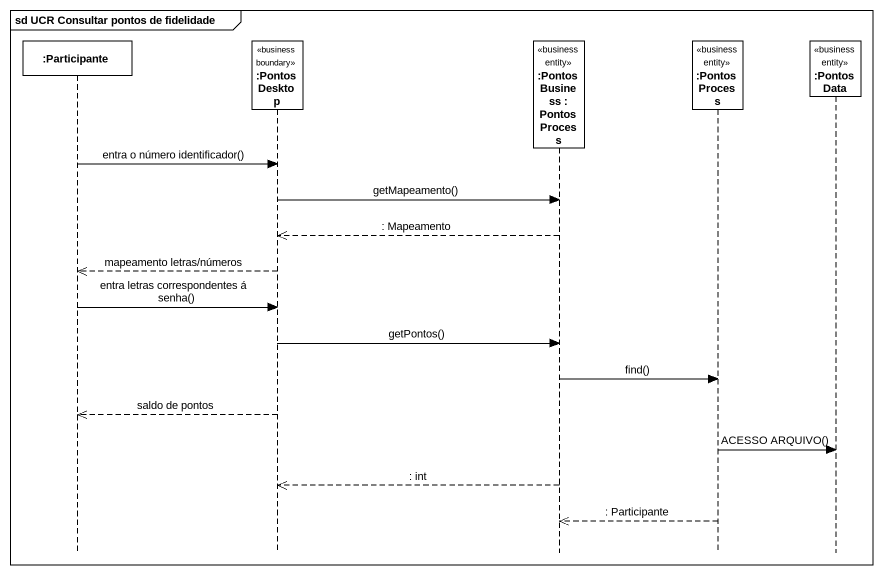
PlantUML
@startuml
mainframe sd UCR Consultar pontos de fidelidade
hide footbox
participant ":Participante" as Participante
participant ":PontosDesktop" as PontosDesktop <<business boundary>>
participant ":PontosBusiness : PontosProcess" as PontosBusiness <<business entity>>
participant ":PontosProcess" as PontosProcess <<business entity>>
participant ":PontosData" as PontosData <<business entity>>

Participante -> PontosDesktop : entra o número identificador()
PontosDesktop -> PontosBusiness : getMapeamento()
PontosBusiness -->> PontosDesktop : : Mapeamento
PontosDesktop -->> Participante : mapeamento letras/números
Participante -> PontosDesktop : entra letras correspondentes á senha()
PontosDesktop -> PontosBusiness : getPontos()
PontosBusiness -> PontosProcess : find()
PontosDesktop -->> Participante : saldo de pontos
PontosProcess -> PontosData : ACESSO ARQUIVO()
PontosBusiness -->> PontosDesktop : : int
PontosProcess -->> PontosBusiness : : Participante
@enduml
